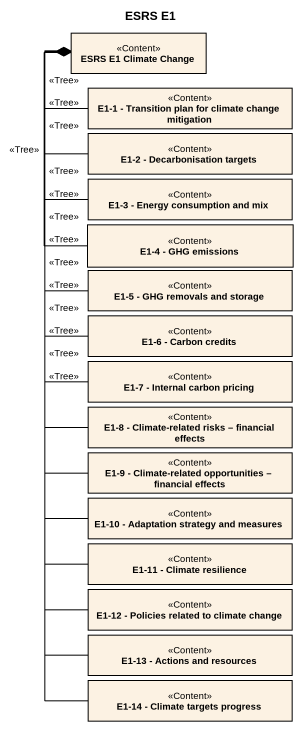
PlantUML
@startuml
title ESRS E1
hide circle
hide empty members
class "ESRS E1 Climate Change" as ESRS_E1_Climate_Change <<Content>>
class "E1-1 - Transition plan for climate change mitigation" as E1_1_Transition_plan_for <<Content>>
class "E1-2 - Decarbonisation targets" as E1_2_Decarbonisation_targets <<Content>>
class "E1-3 - Energy consumption and mix" as E1_3_Energy_consumption_and <<Content>>
class "E1-4 - GHG emissions" as E1_4_GHG_emissions <<Content>>
class "E1-5 - GHG removals and storage" as E1_5_GHG_removals_and <<Content>>
class "E1-6 - Carbon credits" as E1_6_Carbon_credits <<Content>>
class "E1-7 - Internal carbon pricing" as E1_7_Internal_carbon_pricing <<Content>>
class "E1-8 - Climate-related risks – financial effects" as E1_8_Climate_related_risks <<Content>>
class "E1-9 - Climate-related opportunities – financial effects" as E1_9_Climate_related <<Content>>
class "E1-10 - Adaptation strategy and measures" as E1_10_Adaptation_strategy <<Content>>
class "E1-11 - Climate resilience" as E1_11_Climate_resilience <<Content>>
class "E1-12 - Policies related to climate change" as E1_12_Policies_related_to <<Content>>
class "E1-13 - Actions and resources" as E1_13_Actions_and_resources <<Content>>
class "E1-14 - Climate targets progress" as E1_14_Climate_targets <<Content>>
ESRS_E1_Climate_Change *-- E1_1_Transition_plan_for : <<Tree>>
ESRS_E1_Climate_Change *-- E1_2_Decarbonisation_targets : <<Tree>>
ESRS_E1_Climate_Change *-- E1_3_Energy_consumption_and : <<Tree>>
ESRS_E1_Climate_Change *-- E1_4_GHG_emissions : <<Tree>>
ESRS_E1_Climate_Change *-- E1_5_GHG_removals_and : <<Tree>>
ESRS_E1_Climate_Change *-- E1_6_Carbon_credits : <<Tree>>
ESRS_E1_Climate_Change *-- E1_7_Internal_carbon_pricing : <<Tree>>
ESRS_E1_Climate_Change *-- E1_8_Climate_related_risks : <<Tree>>
ESRS_E1_Climate_Change *-- E1_9_Climate_related : <<Tree>>
ESRS_E1_Climate_Change *-- E1_10_Adaptation_strategy : <<Tree>>
ESRS_E1_Climate_Change *-- E1_11_Climate_resilience : <<Tree>>
ESRS_E1_Climate_Change *-- E1_12_Policies_related_to : <<Tree>>
ESRS_E1_Climate_Change *-- E1_13_Actions_and_resources : <<Tree>>
ESRS_E1_Climate_Change *-- E1_14_Climate_targets : <<Tree>>
@enduml
